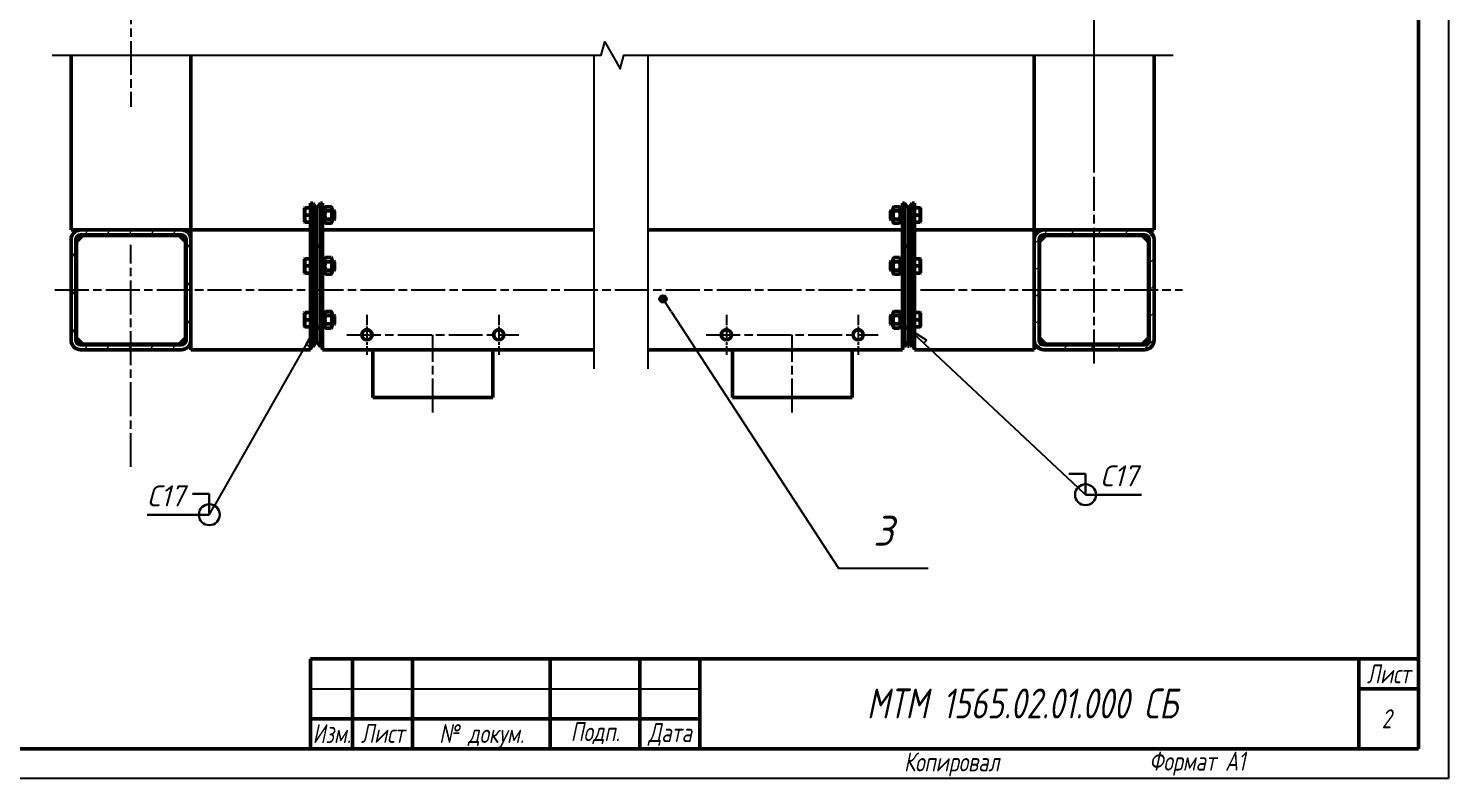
# Model space of a CAD drawing. Header units: millimetres. Extents: x 0 to 23890, y 0 to 14850.
# Drawn here: x 15097 to 21025, y 0 to 3133 of the extents above; entities that cross this region are included whole.
import ezdxf
from ezdxf.enums import TextEntityAlignment as Align

# ---------------------------------------------------------------- set-up
doc = ezdxf.new("R2010")
doc.units = ezdxf.units.MM
doc.header["$LTSCALE"] = 25
doc.linetypes.add('CHAIN', pattern=[0.7087, 0.4724, -0.0591, 0.1181, -0.0591])
for name, color, linetype, lineweight in [('Видимый контур (ГОСТ)', 7, 'Continuous', 50), ('Заголовок (ГОСТ)', 7, 'Continuous', 50), ('Кромка (ГОСТ)', 7, 'Continuous', 50), ('Линия обрыва (ГОСТ)', 7, 'Continuous', 25), ('Линия резьбы (ГОСТ)', 7, 'Continuous', 25), ('Маркер центра (ГОСТ)', 7, 'Continuous', 25), ('Обозначение (ГОСТ)', 7, 'Continuous', 25), ('Осевая линия (ГОСТ)', 7, 'Continuous', 25), ('Штриховка (ГОСТ)', 7, 'Continuous', 18), ('Эскизная геометрия (ГОСТ)', 7, 'Continuous', 50)]:
    doc.layers.add(name, color=color, linetype=linetype, lineweight=lineweight)
doc.styles.add('Альтернативный текст (ГОСТ)', font='arial.ttf', dxfattribs={"width": 0.8})
doc.styles.add('Обычный текст (ГОСТ)', font='GOST Common Italic.ttf')
doc.styles.add('Стиль текста110', font='GOST Common Italic.ttf', dxfattribs={"width": 0.8})
doc.styles.add('Стиль текста112', font='GOST Common Italic.ttf', dxfattribs={"width": 0.8})
doc.styles.add('Стиль текста137', font='GOST Common Italic.ttf', dxfattribs={"width": 0.7})
doc.styles.add('Стиль текста139', font='GOST Common Italic.ttf', dxfattribs={"width": 0.7})
doc.styles.add('Стиль текста145', font='GOST Common Italic.ttf')
doc.styles.add('Увеличенный текст (ГОСТ)', font='GOST Common Italic.ttf')
doc.dimstyles.new('Диаметр (ГОСТ)$7', dxfattribs={"dimscale": 25, "dimtxt": 3.5, "dimasz": 3.5, "dimexe": 1, "dimexo": 0, "dimgap": 0.5, "dimtad": 1, "dimrnd": 1e-08, "dimtxsty": 'Обычный текст (ГОСТ)', "dimblk": 'Filled-1', "dimcen": 0.09, "dimdle": 15, "dimclrd": 256, "dimclre": 256, "dimclrt": 256, "dimazin": 2, "dimtfac": 0.714286, "dimtdec": 3, "dimtmove": 0, "dimatfit": 3, "dimfxl": 1, "dimtolj": 1, "dimlwd": -1, "dimlwe": 25, "dimarcsym": 0})

# ---------------------------------------------------------------- blocks, each defined once
blk = doc.blocks.new('Основные надписи ГОСТ - Форма 2A')
at = {"layer": 'Заголовок (ГОСТ)'}
for p, q in [((25, 144.9), (25, 159.9)), ((25, 159.9), (210, 159.9)), ((32, 159.9), (32, 145)), ((42, 159.9), (42, 145)), ((65, 160), (65, 145)), ((80, 159.9), (80, 145)), ((90, 159.9), (90, 145)), ((200, 159.9), (200, 145)), ((210, 144.9), (210, 159.9)), ((200, 154.9), (210, 154.9)), ((25, 149.9), (90, 149.9))]:
    blk.add_line(p, q, dxfattribs=at)
at = {"layer": 'Заголовок (ГОСТ)', "linetype": 'Continuous', "lineweight": 25}
blk.add_line((25, 154.9), (90, 154.9), dxfattribs=at)
at = {"layer": 'Заголовок (ГОСТ)', "char_height": 3.17, "style": 'Альтернативный текст (ГОСТ)'}
for s, insert, width, attachment_point in [('\\fGOST Common|b0|i1;{\\H3.1700;Лист}', (204.99, 157.4), 9.9449, 5), ('\\fGOST Common|b0|i1;{\\H3.1700;Лист}', (37.05, 147.45), 9.6962, 5), ('\\fGOST Common|b0|i1;{\\H3.1700;№ докум.}', (53.56, 146.99), 22.9748, 5), ('\\fGOST Common|b0|i1;{\\H3.1700;Подп.}', (72.53, 147.49), 14.9519, 5), ('\\fGOST Common|b0|i1;{\\H3.1700;Дата}', (85.01, 147.26), 10.0042, 5), ('\\fGOST Common|b0|i1;{\\H3.1700;Копировал}', (124.08, 144.27), 24.0178, 1)]:
    blk.add_mtext(s, dxfattribs=dict(at, insert=insert, width=width, attachment_point=attachment_point))
at = {"layer": 'Заголовок (ГОСТ)', "color": 7, "insert": (28.55, 147.41), "char_height": 3.17, "width": 6.7703, "attachment_point": 5, "style": 'Альтернативный текст (ГОСТ)'}
blk.add_mtext('\\fGOST Common|b0|i1;{\\H3.1700;Изм.}', dxfattribs=at)
at = {"layer": 'Заголовок (ГОСТ)', "style": 'Стиль текста137'}
for tag, p in [('Докум3', (53.51, 157.41)), ('Изм3', (28.52, 157.4)), ('Лист3', (37.01, 157.41)), ('Изм4', (28.51, 152.45)), ('Лист4', (37.01, 152.46)), ('Докум4', (53.51, 152.44))]:
    blk.add_attdef(tag, text='', height=2.89, dxfattribs=at).set_placement(p, align=Align.MIDDLE_CENTER)
at = {"layer": 'Заголовок (ГОСТ)'}
for tag, height, style, p in [('Подп3', 2.89, 'Стиль текста137', (65.01, 157.4)), ('Дата3', 2, 'Стиль текста139', (80.03, 157.4)), ('Подп4', 2.89, 'Стиль текста137', (65.01, 152.42)), ('Дата4', 2, 'Стиль текста139', (80.01, 152.45))]:
    blk.add_attdef(tag, text='', height=height, dxfattribs=dict(at, style=style)).set_placement(p, align=Align.MIDDLE_LEFT)
at = {"layer": 'Заголовок (ГОСТ)', "color": 7, "width": 0.8}
for tag, p, height, style in [('ОБОЗНАЧЕНИЕ_001', (117.87, 149.95), 5, 'Стиль текста110'), ('Номер_листа_001', (203.83, 148.31), 3.17, 'Стиль текста112')]:
    blk.add_attdef(tag, p, '', height=height, dxfattribs=dict(at, style=style))
blk = doc.blocks.new('Рамки ГОСТ_ граница 594x841_2')
at = {"layer": 'Кромка (ГОСТ)', "lineweight": 25}
for p, q in [((841, 594), (841, 0)), ((841, 0), (0, 0))]:
    blk.add_line(p, q, dxfattribs=at)
at = {"layer": 'Кромка (ГОСТ)'}
for p, q in [((836, 5), (836, 589)), ((20, 5), (836, 5))]:
    blk.add_line(p, q, dxfattribs=at)
at = {"layer": 'Кромка (ГОСТ)', "insert": (791, 4.5), "char_height": 3.17, "attachment_point": 1, "style": 'Альтернативный текст (ГОСТ)'}
blk.add_mtext('\\A1;\\fGOST Common|b0|i1;{\\H3.1700;Формат A1}', dxfattribs=at)
blk = doc.blocks.new('Обозначение сварки_11')
at = {"layer": 'Эскизная геометрия (ГОСТ)', "lineweight": 30}
for p, q in [((-0.8, 1), (0, 1)), ((0, 0), (0, 1)), ((0, 0), (-2.968, 0))]:
    blk.add_line(p, q, dxfattribs=at)
at = {"layer": 'Эскизная геометрия (ГОСТ)', "lineweight": 25}
blk.add_line((0, 0), (0.247, 0.435), dxfattribs=at)
at = {"layer": 'Эскизная геометрия (ГОСТ)', "lineweight": 30}
blk.add_circle((0, 0), 0.5, dxfattribs=at)
at = {"layer": 'Обозначение (ГОСТ)', "style": 'Стиль текста145'}
blk.add_text('С17', height=1, dxfattribs=at).set_placement((-2.968, 0.4))
blk = doc.blocks.new('Filled Half 2-1')
at = {"color": 0}
for p, q in [((-1, 0), (0, 0)), ((-1, 0), (-1, -0.2)), ((-1, -0.2), (0, 0)), ((0, 0), (-1, 0))]:
    blk.add_line(p, q, dxfattribs=at)
at = {"color": 0, "flags": 128}
blk.add_lwpolyline([(-1, 0), (-1, -0.2), (0, 0), (-1, 0)], dxfattribs=at)
at = {"color": 0}
blk.add_solid([(-1, 0), (-1, -0.2), (0, 0), (-1, 0)], dxfattribs=at)
blk = doc.blocks.new('Filled-1')
at = {"color": 0}
for p, q in [((0, 0), (-1, 0.143)), ((-1, 0.143), (-1, -0.143)), ((-1, 0), (0, 0)), ((-1, -0.143), (0, 0))]:
    blk.add_line(p, q, dxfattribs=at)
at = {"color": 0, "flags": 128}
blk.add_lwpolyline([(-1, -0.143), (0, 0), (-1, 0.143), (-1, -0.143)], dxfattribs=at)
at = {"color": 0}
blk.add_solid([(-1, -0.143), (0, 0), (-1, 0.143), (-1, -0.143)], dxfattribs=at)
blk = doc.blocks.new('Обозначение сварки_12')
at = {"layer": 'Эскизная геометрия (ГОСТ)', "lineweight": 30}
for p, q in [((-0.8, 1), (0, 1)), ((0, 0), (0, 1)), ((0, 0), (2.668, 0))]:
    blk.add_line(p, q, dxfattribs=at)
at = {"layer": 'Эскизная геометрия (ГОСТ)', "lineweight": 25}
blk.add_line((0, 0), (-0.365, 0.342), dxfattribs=at)
at = {"layer": 'Эскизная геометрия (ГОСТ)', "lineweight": 30}
blk.add_circle((0, 0), 0.5, dxfattribs=at)
at = {"layer": 'Обозначение (ГОСТ)', "style": 'Стиль текста145'}
blk.add_text('С17', height=1, dxfattribs=at).set_placement((0.7, 0.4))
blk = doc.blocks.new('Номера позиций32')
at = {"layer": 'Обозначение (ГОСТ)'}
h = blk.add_hatch(color=256, dxfattribs=at)
edge = h.paths.add_edge_path(flags=0)
edge.add_arc((709.84, 80.14), 0.625, 0, 360)
for p, q in [((711.21, 78.04), (710.18, 79.62)), ((711.21, 78.04), (739.12, 35.16)), ((739.12, 35.16), (754.12, 35.16))]:
    blk.add_line(p, q, dxfattribs=at)
blk.add_circle((709.84, 80.14), 0.625, dxfattribs=at)
at = {"layer": 'Обозначение (ГОСТ)', "insert": (746.62, 41.41), "char_height": 5, "attachment_point": 5, "style": 'Увеличенный текст (ГОСТ)'}
blk.add_mtext('3', dxfattribs=at)

msp = doc.modelspace()

# ---------------------------------------------------------------- hatches: boundary and pattern name
at = {"layer": 'Штриховка (ГОСТ)'}
h = msp.add_hatch(dxfattribs=at)
h.set_pattern_fill('ANSI31', color=256, scale=635, angle=14.9999778, style=0)
h.set_pattern_definition([(60, (0, 0), (-68.74075, 39.68753), [])])
edge = h.paths.add_edge_path()
edge.add_ellipse((15735.399, 1831.314), major_axis=(40, 0), ratio=1, start_angle=270, end_angle=360)
edge.add_line((15775.399, 1831.314), (15775.399, 2251.314))
edge.add_ellipse((15735.399, 2251.314), major_axis=(0, 40), ratio=1, start_angle=270, end_angle=360)
edge.add_line((15735.399, 2291.314), (15315.399, 2291.314))
edge.add_ellipse((15315.399, 2251.314), major_axis=(-40, 0), ratio=1, start_angle=270, end_angle=360)
edge.add_line((15275.399, 2251.314), (15275.399, 1831.314))
edge.add_ellipse((15315.399, 1831.314), major_axis=(0, -40), ratio=1, start_angle=270, end_angle=360)
edge.add_line((15315.399, 1791.314), (15735.399, 1791.314))
edge = h.paths.add_edge_path(flags=0)
edge.add_line((15315.399, 2271.314), (15735.399, 2271.314))
edge.add_ellipse((15735.399, 2251.314), major_axis=(20, 0), ratio=1, start_angle=0, end_angle=90, ccw=False)
edge.add_line((15755.399, 2251.314), (15755.399, 1831.314))
edge.add_ellipse((15735.399, 1831.314), major_axis=(0, -20), ratio=1, start_angle=0, end_angle=90, ccw=False)
edge.add_line((15735.399, 1811.314), (15315.399, 1811.314))
edge.add_ellipse((15315.399, 1831.314), major_axis=(-20, 0), ratio=1, start_angle=0, end_angle=90, ccw=False)
edge.add_line((15295.399, 1831.314), (15295.399, 2251.314))
edge.add_ellipse((15315.399, 2251.314), major_axis=(0, 20), ratio=1, start_angle=0, end_angle=90, ccw=False)
h = msp.add_hatch(dxfattribs=at)
h.set_pattern_fill('ANSI31', color=256, scale=635, style=0)
h.set_pattern_definition([(45, (0, 0), (-56.1266, 56.1266), [])])
edge = h.paths.add_edge_path()
edge.add_ellipse((19335.455, 1831.314), major_axis=(0, -40), ratio=1, start_angle=270, end_angle=360)
edge.add_line((19335.455, 1791.314), (19755.455, 1791.314))
edge.add_ellipse((19755.455, 1831.314), major_axis=(40, 0), ratio=1, start_angle=270, end_angle=360)
edge.add_line((19795.455, 1831.314), (19795.455, 2251.314))
edge.add_ellipse((19755.455, 2251.314), major_axis=(0, 40), ratio=1, start_angle=270, end_angle=360)
edge.add_line((19755.455, 2291.314), (19335.455, 2291.314))
edge.add_ellipse((19335.455, 2251.314), major_axis=(-40, 0), ratio=1, start_angle=270, end_angle=360)
edge.add_line((19295.455, 2251.314), (19295.455, 1831.314))
edge = h.paths.add_edge_path(flags=0)
edge.add_line((19335.455, 2271.314), (19755.455, 2271.314))
edge.add_ellipse((19755.455, 2251.314), major_axis=(20, 0), ratio=1, start_angle=0, end_angle=90, ccw=False)
edge.add_line((19775.455, 2251.314), (19775.455, 1831.314))
edge.add_ellipse((19755.455, 1831.314), major_axis=(0, -20), ratio=1, start_angle=0, end_angle=90, ccw=False)
edge.add_line((19755.455, 1811.314), (19335.455, 1811.314))
edge.add_ellipse((19335.455, 1831.314), major_axis=(-20, 0), ratio=1, start_angle=0, end_angle=90, ccw=False)
edge.add_line((19315.455, 1831.314), (19315.455, 2251.314))
edge.add_ellipse((19335.455, 2251.314), major_axis=(0, 20), ratio=1, start_angle=0, end_angle=90, ccw=False)

# ---------------------------------------------------------------- linework, layer by layer
at = {"layer": 'Видимый контур (ГОСТ)'}
for p, q in [((15275.399, 3020.762), (15275.399, 2291.314)), ((15775.399, 3020.762), (15775.399, 2291.314)), ((19295.455, 2291.314), (19295.455, 3020.762)), ((19795.455, 2291.314), (19795.455, 3020.762)), ((16250.399, 2382.314), (16251.265, 2383.814)), ((16250.399, 2325.314), (16250.399, 2382.314)), ((16253.944, 2383.814), (16251.265, 2383.814)), ((16253.944, 2383.814), (16275.399, 2383.814)), ((16284.644, 2403.814), (16275.399, 2403.814)), ((16275.399, 2228.814), (16275.399, 2403.814)), ((16300.399, 2381.314), (16284.644, 2403.814)), ((16284.644, 2403.814), (16284.644, 2228.814)), ((16316.153, 2403.814), (16300.399, 2381.314)), ((16300.399, 2381.314), (16300.399, 2219.494)), ((16300.399, 2219.494), (16300.399, 2381.314)), ((16316.153, 2228.814), (16316.153, 2403.814)), ((16316.153, 2403.814), (16325.399, 2403.814)), ((16325.399, 2403.814), (16325.399, 2228.814)), ((16325.399, 2385.439), (16333.399, 2385.439)), ((16333.399, 2380.814), (16337.81, 2388.455)), ((16333.399, 2385.439), (16333.399, 2358.326)), ((16361.487, 2388.455), (16337.81, 2388.455)), ((16361.487, 2371.135), (16337.81, 2371.135)), ((16365.899, 2380.814), (16361.487, 2388.455)), ((16365.899, 2326.814), (16365.899, 2380.814)), ((16365.899, 2373.814), (16372.065, 2373.814)), ((16375.399, 2370.481), (16372.065, 2373.814)), ((16372.065, 2333.814), (16372.065, 2373.814)), ((18695.455, 2370.481), (18698.788, 2373.814)), ((18698.788, 2373.814), (18698.788, 2333.814)), ((18704.955, 2373.814), (18698.788, 2373.814)), ((18704.955, 2380.814), (18709.366, 2388.455)), ((18704.955, 2380.814), (18704.955, 2326.814)), ((18709.366, 2388.455), (18733.043, 2388.455)), ((18709.366, 2371.135), (18733.043, 2371.135)), ((18737.455, 2380.814), (18733.043, 2388.455)), ((18745.455, 2385.439), (18737.455, 2385.439)), ((18737.455, 2322.189), (18737.455, 2385.439)), ((18754.7, 2403.814), (18745.455, 2403.814)), ((18745.455, 2228.814), (18745.455, 2403.814)), ((18770.455, 2381.314), (18754.7, 2403.814)), ((18754.7, 2403.814), (18754.7, 2228.814)), ((18786.209, 2403.814), (18770.455, 2381.314)), ((18770.455, 2381.314), (18770.455, 2219.494)), ((18770.455, 2219.494), (18770.455, 2381.314)), ((18786.209, 2228.814), (18786.209, 2403.814)), ((18786.209, 2403.814), (18795.455, 2403.814)), ((18795.455, 2403.814), (18795.455, 2228.814)), ((18816.909, 2383.814), (18795.455, 2383.814)), ((18819.589, 2383.814), (18816.909, 2383.814)), ((18820.455, 2382.314), (18819.589, 2383.814)), ((18820.455, 2382.314), (18820.455, 2325.314)), ((16250.399, 2325.314), (16251.265, 2323.814)), ((16251.265, 2323.814), (16253.944, 2323.814)), ((16253.944, 2353.814), (16275.399, 2353.814)), ((16253.944, 2323.814), (16275.399, 2323.814)), ((16333.399, 2358.326), (16325.399, 2355.414)), ((16325.399, 2352.214), (16333.399, 2355.126)), ((16325.399, 2322.189), (16333.399, 2322.189)), ((16333.399, 2358.326), (16333.399, 2355.126)), ((16333.399, 2355.126), (16333.399, 2322.189)), ((16333.399, 2326.814), (16337.81, 2319.173)), ((16361.487, 2336.494), (16337.81, 2336.494)), ((16361.487, 2319.173), (16337.81, 2319.173)), ((16365.899, 2326.814), (16361.487, 2319.173)), ((16365.899, 2333.814), (16372.065, 2333.814)), ((16375.399, 2337.148), (16372.065, 2333.814)), ((16375.399, 2370.481), (16375.399, 2337.148)), ((18695.455, 2337.148), (18695.455, 2370.481)), ((18695.455, 2337.148), (18698.788, 2333.814)), ((18704.955, 2333.814), (18698.788, 2333.814)), ((18704.955, 2326.814), (18709.366, 2319.173)), ((18709.366, 2336.494), (18733.043, 2336.494)), ((18709.366, 2319.173), (18733.043, 2319.173)), ((18737.455, 2326.814), (18733.043, 2319.173)), ((18745.455, 2322.189), (18737.455, 2322.189)), ((18816.909, 2353.814), (18795.455, 2353.814)), ((18816.909, 2323.814), (18795.455, 2323.814)), ((18816.909, 2323.814), (18819.589, 2323.814)), ((18820.455, 2325.314), (18819.589, 2323.814)), ((15315.399, 2291.314), (15275.399, 2291.314)), ((15297.899, 2243.814), (15322.899, 2268.814)), ((15735.399, 2291.314), (15315.399, 2291.314)), ((15315.399, 2271.314), (15735.399, 2271.314)), ((15322.899, 2268.814), (15727.899, 2268.814)), ((15727.899, 2268.814), (15752.899, 2243.814)), ((15775.399, 2291.314), (15735.399, 2291.314)), ((15775.399, 2291.314), (16275.399, 2291.314)), ((15775.399, 2251.314), (15775.399, 2291.314)), ((16325.399, 2291.314), (17459.216, 2291.314)), ((17684.216, 2291.314), (18745.455, 2291.314)), ((18795.455, 2291.314), (19295.455, 2291.314)), ((19335.455, 2291.314), (19295.455, 2291.314)), ((19295.455, 2251.314), (19295.455, 2291.314)), ((19317.955, 2243.814), (19342.955, 2268.814)), ((19755.455, 2291.314), (19335.455, 2291.314)), ((19335.455, 2271.314), (19755.455, 2271.314)), ((19342.955, 2268.814), (19747.955, 2268.814)), ((19747.955, 2268.814), (19772.955, 2243.814)), ((19795.455, 2291.314), (19755.455, 2291.314)), ((15275.399, 2251.314), (15275.399, 1831.314)), ((15295.399, 1831.314), (15295.399, 2251.314)), ((15297.899, 1838.814), (15297.899, 2243.814)), ((15752.899, 2243.814), (15752.899, 1838.814)), ((15755.399, 2251.314), (15755.399, 1831.314)), ((15775.399, 1831.314), (15775.399, 2251.314)), ((16284.644, 2228.814), (16275.399, 2228.814)), ((16275.399, 1878.814), (16275.399, 2228.814)), ((16284.644, 2228.814), (16300.399, 2219.494)), ((16284.644, 2228.814), (16284.644, 1878.814)), ((16300.399, 2219.494), (16316.153, 2228.814)), ((16300.399, 2219.494), (16300.399, 1888.134)), ((16300.399, 1888.134), (16300.399, 2219.494)), ((16316.153, 1878.814), (16316.153, 2228.814)), ((16316.153, 2228.814), (16325.399, 2228.814)), ((16325.399, 2228.814), (16325.399, 1878.814)), ((18754.7, 2228.814), (18745.455, 2228.814)), ((18745.455, 1878.814), (18745.455, 2228.814)), ((18754.7, 2228.814), (18770.455, 2219.494)), ((18754.7, 2228.814), (18754.7, 1878.814)), ((18770.455, 2219.494), (18786.209, 2228.814)), ((18770.455, 2219.494), (18770.455, 1888.134)), ((18770.455, 1888.134), (18770.455, 2219.494)), ((18786.209, 1878.814), (18786.209, 2228.814)), ((18786.209, 2228.814), (18795.455, 2228.814)), ((18795.455, 2228.814), (18795.455, 1878.814)), ((19295.455, 2251.314), (19295.455, 1831.314)), ((19315.455, 1831.314), (19315.455, 2251.314)), ((19317.955, 1838.814), (19317.955, 2243.814)), ((19772.955, 2243.814), (19772.955, 1838.814)), ((19775.455, 2251.314), (19775.455, 1831.314)), ((19795.455, 1831.314), (19795.455, 2251.314)), ((16250.399, 2169.814), (16251.265, 2171.314)), ((16250.399, 2112.814), (16250.399, 2169.814)), ((16253.944, 2171.314), (16251.265, 2171.314)), ((16253.944, 2171.314), (16275.399, 2171.314)), ((16253.944, 2141.314), (16275.399, 2141.314)), ((16325.399, 2172.939), (16333.399, 2172.939)), ((16333.399, 2145.826), (16325.399, 2142.914)), ((16325.399, 2139.714), (16333.399, 2142.626)), ((16333.399, 2168.314), (16337.81, 2175.955)), ((16333.399, 2172.939), (16333.399, 2145.826)), ((16333.399, 2145.826), (16333.399, 2142.626)), ((16333.399, 2142.626), (16333.399, 2109.689)), ((16361.487, 2175.955), (16337.81, 2175.955)), ((16361.487, 2158.635), (16337.81, 2158.635)), ((16365.899, 2168.314), (16361.487, 2175.955)), ((16365.899, 2114.314), (16365.899, 2168.314)), ((16365.899, 2161.314), (16372.065, 2161.314)), ((16375.399, 2157.981), (16372.065, 2161.314)), ((16372.065, 2121.314), (16372.065, 2161.314)), ((16375.399, 2157.981), (16375.399, 2124.648)), ((18695.455, 2157.981), (18698.788, 2161.314)), ((18695.455, 2124.648), (18695.455, 2157.981)), ((18698.788, 2161.314), (18698.788, 2121.314)), ((18704.955, 2161.314), (18698.788, 2161.314)), ((18704.955, 2168.314), (18709.366, 2175.955)), ((18704.955, 2168.314), (18704.955, 2114.314)), ((18709.366, 2175.955), (18733.043, 2175.955)), ((18709.366, 2158.635), (18733.043, 2158.635)), ((18737.455, 2168.314), (18733.043, 2175.955)), ((18745.455, 2172.939), (18737.455, 2172.939)), ((18737.455, 2109.689), (18737.455, 2172.939)), ((18816.909, 2171.314), (18795.455, 2171.314)), ((18816.909, 2141.314), (18795.455, 2141.314)), ((18819.589, 2171.314), (18816.909, 2171.314)), ((18820.455, 2169.814), (18819.589, 2171.314)), ((18820.455, 2169.814), (18820.455, 2112.814)), ((16250.399, 2112.814), (16251.265, 2111.314)), ((16251.265, 2111.314), (16253.944, 2111.314)), ((16253.944, 2111.314), (16275.399, 2111.314)), ((16325.399, 2109.689), (16333.399, 2109.689)), ((16333.399, 2114.314), (16337.81, 2106.673)), ((16361.487, 2123.994), (16337.81, 2123.994)), ((16361.487, 2106.673), (16337.81, 2106.673)), ((16365.899, 2114.314), (16361.487, 2106.673)), ((16365.899, 2121.314), (16372.065, 2121.314)), ((16375.399, 2124.648), (16372.065, 2121.314)), ((18695.455, 2124.648), (18698.788, 2121.314)), ((18704.955, 2121.314), (18698.788, 2121.314)), ((18704.955, 2114.314), (18709.366, 2106.673)), ((18709.366, 2123.994), (18733.043, 2123.994)), ((18709.366, 2106.673), (18733.043, 2106.673)), ((18737.455, 2114.314), (18733.043, 2106.673)), ((18745.455, 2109.689), (18737.455, 2109.689)), ((18816.909, 2111.314), (18795.455, 2111.314)), ((18816.909, 2111.314), (18819.589, 2111.314)), ((18820.455, 2112.814), (18819.589, 2111.314)), ((16250.399, 1944.814), (16251.265, 1946.314)), ((16250.399, 1887.814), (16250.399, 1944.814)), ((16253.944, 1946.314), (16251.265, 1946.314)), ((16253.944, 1946.314), (16275.399, 1946.314)), ((16253.944, 1916.314), (16275.399, 1916.314)), ((16325.399, 1947.939), (16333.399, 1947.939)), ((16333.399, 1920.826), (16325.399, 1917.914)), ((16325.399, 1914.714), (16333.399, 1917.626)), ((16333.399, 1943.314), (16337.81, 1950.955)), ((16333.399, 1947.939), (16333.399, 1920.826)), ((16333.399, 1920.826), (16333.399, 1917.626)), ((16333.399, 1917.626), (16333.399, 1884.689)), ((16361.487, 1950.955), (16337.81, 1950.955)), ((16361.487, 1933.635), (16337.81, 1933.635)), ((16361.487, 1898.994), (16337.81, 1898.994)), ((16365.899, 1943.314), (16361.487, 1950.955)), ((16365.899, 1889.314), (16365.899, 1943.314)), ((16365.899, 1936.314), (16372.065, 1936.314)), ((16375.399, 1932.981), (16372.065, 1936.314)), ((16372.065, 1896.314), (16372.065, 1936.314)), ((16375.399, 1899.648), (16372.065, 1896.314)), ((16375.399, 1932.981), (16375.399, 1899.648)), ((18695.455, 1932.981), (18698.788, 1936.314)), ((18695.455, 1899.648), (18695.455, 1932.981)), ((18695.455, 1899.648), (18698.788, 1896.314)), ((18698.788, 1936.314), (18698.788, 1896.314)), ((18704.955, 1936.314), (18698.788, 1936.314)), ((18704.955, 1943.314), (18709.366, 1950.955)), ((18704.955, 1943.314), (18704.955, 1889.314)), ((18709.366, 1950.955), (18733.043, 1950.955)), ((18709.366, 1933.635), (18733.043, 1933.635)), ((18709.366, 1898.994), (18733.043, 1898.994)), ((18737.455, 1943.314), (18733.043, 1950.955)), ((18745.455, 1947.939), (18737.455, 1947.939)), ((18737.455, 1884.689), (18737.455, 1947.939)), ((18816.909, 1946.314), (18795.455, 1946.314)), ((18816.909, 1916.314), (18795.455, 1916.314)), ((18819.589, 1946.314), (18816.909, 1946.314)), ((18820.455, 1944.814), (18819.589, 1946.314)), ((18820.455, 1944.814), (18820.455, 1887.814)), ((15322.899, 1813.814), (15297.899, 1838.814)), ((15752.899, 1838.814), (15727.899, 1813.814)), ((16250.399, 1887.814), (16251.265, 1886.314)), ((16251.265, 1886.314), (16253.944, 1886.314)), ((16253.944, 1886.314), (16275.399, 1886.314)), ((16284.644, 1878.814), (16275.399, 1878.814)), ((16275.399, 1803.814), (16275.399, 1878.814)), ((16284.644, 1878.814), (16300.399, 1888.134)), ((16284.644, 1878.814), (16284.644, 1803.814)), ((16300.399, 1888.134), (16300.399, 1826.314)), ((16316.153, 1878.814), (16300.399, 1888.134)), ((16300.399, 1826.314), (16300.399, 1888.134)), ((16316.153, 1803.814), (16316.153, 1878.814)), ((16316.153, 1878.814), (16325.399, 1878.814)), ((16325.399, 1884.689), (16333.399, 1884.689)), ((16325.399, 1878.814), (16325.399, 1803.814)), ((16333.399, 1889.314), (16337.81, 1881.673)), ((16361.487, 1881.673), (16337.81, 1881.673)), ((16365.899, 1889.314), (16361.487, 1881.673)), ((16365.899, 1896.314), (16372.065, 1896.314)), ((18704.955, 1896.314), (18698.788, 1896.314)), ((18704.955, 1889.314), (18709.366, 1881.673)), ((18709.366, 1881.673), (18733.043, 1881.673)), ((18737.455, 1889.314), (18733.043, 1881.673)), ((18745.455, 1884.689), (18737.455, 1884.689)), ((18754.7, 1878.814), (18745.455, 1878.814)), ((18745.455, 1803.814), (18745.455, 1878.814)), ((18754.7, 1878.814), (18770.455, 1888.134)), ((18754.7, 1878.814), (18754.7, 1803.814)), ((18770.455, 1888.134), (18770.455, 1826.314)), ((18786.209, 1878.814), (18770.455, 1888.134)), ((18770.455, 1826.314), (18770.455, 1888.134)), ((18786.209, 1803.814), (18786.209, 1878.814)), ((18786.209, 1878.814), (18795.455, 1878.814)), ((18816.909, 1886.314), (18795.455, 1886.314)), ((18795.455, 1878.814), (18795.455, 1803.814)), ((18816.909, 1886.314), (18819.589, 1886.314)), ((18820.455, 1887.814), (18819.589, 1886.314)), ((19342.955, 1813.814), (19317.955, 1838.814)), ((19772.955, 1838.814), (19747.955, 1813.814)), ((15735.399, 1811.314), (15315.399, 1811.314)), ((15315.399, 1791.314), (15735.399, 1791.314)), ((15727.899, 1813.814), (15322.899, 1813.814)), ((15775.399, 1791.314), (15775.399, 1831.314)), ((15775.399, 1791.314), (16275.399, 1791.314)), ((16275.399, 1791.314), (16275.399, 1803.814)), ((16284.644, 1803.814), (16275.399, 1803.814)), ((16284.644, 1803.814), (16300.399, 1826.314)), ((16316.153, 1803.814), (16300.399, 1826.314)), ((16316.153, 1803.814), (16325.399, 1803.814)), ((16325.399, 1791.314), (16325.399, 1803.814)), ((16325.399, 1791.314), (16535.399, 1791.314)), ((16535.399, 1591.314), (16535.399, 1791.314)), ((16575.399, 1791.314), (16535.399, 1791.314)), ((16575.399, 1791.314), (16995.399, 1791.314)), ((17035.399, 1791.314), (16995.399, 1791.314)), ((17035.399, 1791.314), (17459.216, 1791.314)), ((17035.399, 1591.314), (17035.399, 1791.314)), ((17684.216, 1791.314), (18035.455, 1791.314)), ((18035.455, 1591.314), (18035.455, 1791.314)), ((18075.455, 1791.314), (18035.455, 1791.314)), ((18075.455, 1791.314), (18495.455, 1791.314)), ((18535.455, 1791.314), (18495.455, 1791.314)), ((18535.455, 1791.314), (18745.455, 1791.314)), ((18535.455, 1591.314), (18535.455, 1791.314)), ((18754.7, 1803.814), (18745.455, 1803.814)), ((18745.455, 1791.314), (18745.455, 1803.814)), ((18754.7, 1803.814), (18770.455, 1826.314)), ((18786.209, 1803.814), (18770.455, 1826.314)), ((18786.209, 1803.814), (18795.455, 1803.814)), ((18795.455, 1791.314), (18795.455, 1803.814)), ((18795.455, 1791.314), (19295.455, 1791.314)), ((19295.455, 1791.314), (19295.455, 1831.314)), ((19755.455, 1811.314), (19335.455, 1811.314)), ((19335.455, 1791.314), (19755.455, 1791.314)), ((19747.955, 1813.814), (19342.955, 1813.814)), ((16575.399, 1591.314), (16535.399, 1591.314)), ((16575.399, 1591.314), (16995.399, 1591.314)), ((17035.399, 1591.314), (16995.399, 1591.314)), ((18075.455, 1591.314), (18035.455, 1591.314)), ((18075.455, 1591.314), (18495.455, 1591.314)), ((18535.455, 1591.314), (18495.455, 1591.314))]:
    msp.add_line(p, q, dxfattribs=at)
for centre in [(16510.399, 1853.814), (17060.399, 1853.814), (18010.455, 1853.814), (18560.455, 1853.814)]:
    msp.add_circle(centre, 21.25, dxfattribs=at)
for centre, radius, start, end in [((15315.399, 2251.314), 40, 90, 180), ((15315.399, 2251.314), 20, 90, 180), ((15735.399, 2251.314), 40, 0, 90), ((15735.399, 2251.314), 20, 0, 90), ((19335.455, 2251.314), 40, 90, 180), ((19335.455, 2251.314), 20, 90, 180), ((19755.455, 2251.314), 40, 0, 90), ((19755.455, 2251.314), 20, 0, 90), ((15315.399, 1831.314), 40, 180, 270), ((15315.399, 1831.314), 20, 180, 270), ((15735.399, 1831.314), 20, 270, 0), ((15735.399, 1831.314), 40, 270, 0), ((19335.455, 1831.314), 40, 180, 270), ((19335.455, 1831.314), 20, 180, 270), ((19755.455, 1831.314), 20, 270, 0), ((19755.455, 1831.314), 40, 270, 0)]:
    msp.add_arc(centre, radius, start, end, dxfattribs=at)
for points, weights in [([(16253.944, 2353.814), (16248.944, 2368.814), (16253.944, 2383.814)], [1.16025403784, 1.33974596216, 1.16025403784]), ([(16337.81, 2388.455), (16332.81, 2379.795), (16337.81, 2371.135)], [1, 1.15470053838, 1]), ([(16337.81, 2371.135), (16332.81, 2353.814), (16337.81, 2336.494)], [1, 1.15470053838, 1]), ([(16361.487, 2371.135), (16366.487, 2379.795), (16361.487, 2388.455)], [1, 1.15470053838, 1]), ([(16361.487, 2336.494), (16366.487, 2353.814), (16361.487, 2371.135)], [1, 1.15470053838, 1]), ([(18709.366, 2388.455), (18704.366, 2379.795), (18709.366, 2371.135)], [1, 1.15470053838, 1]), ([(18709.366, 2371.135), (18704.366, 2353.814), (18709.366, 2336.494)], [1, 1.15470053838, 1]), ([(18733.043, 2371.135), (18738.043, 2379.795), (18733.043, 2388.455)], [1, 1.15470053838, 1]), ([(18733.043, 2336.494), (18738.043, 2353.814), (18733.043, 2371.135)], [1, 1.15470053838, 1]), ([(18816.909, 2383.814), (18821.909, 2368.814), (18816.909, 2353.814)], [1.16025403784, 1.33974596216, 1.16025403784]), ([(16253.944, 2323.814), (16248.944, 2338.814), (16253.944, 2353.814)], [1.16025403784, 1.33974596216, 1.16025403784]), ([(16337.81, 2336.494), (16332.81, 2327.834), (16337.81, 2319.173)], [1, 1.15470053838, 1]), ([(16361.487, 2319.173), (16366.487, 2327.834), (16361.487, 2336.494)], [1, 1.15470053838, 1]), ([(18709.366, 2336.494), (18704.366, 2327.834), (18709.366, 2319.173)], [1, 1.15470053838, 1]), ([(18733.043, 2319.173), (18738.043, 2327.834), (18733.043, 2336.494)], [1, 1.15470053838, 1]), ([(18816.909, 2353.814), (18821.909, 2338.814), (18816.909, 2323.814)], [1.16025403784, 1.33974596216, 1.16025403784]), ([(16253.944, 2141.314), (16248.944, 2156.314), (16253.944, 2171.314)], [1.16025403784, 1.33974596216, 1.16025403784]), ([(16253.944, 2111.314), (16248.944, 2126.314), (16253.944, 2141.314)], [1.16025403784, 1.33974596216, 1.16025403784]), ([(16337.81, 2175.955), (16332.81, 2167.295), (16337.81, 2158.635)], [1, 1.15470053838, 1]), ([(16337.81, 2158.635), (16332.81, 2141.314), (16337.81, 2123.994)], [1, 1.15470053838, 1]), ([(16361.487, 2158.635), (16366.487, 2167.295), (16361.487, 2175.955)], [1, 1.15470053838, 1]), ([(16361.487, 2123.994), (16366.487, 2141.314), (16361.487, 2158.635)], [1, 1.15470053838, 1]), ([(18709.366, 2175.955), (18704.366, 2167.295), (18709.366, 2158.635)], [1, 1.15470053838, 1]), ([(18709.366, 2158.635), (18704.366, 2141.314), (18709.366, 2123.994)], [1, 1.15470053838, 1]), ([(18733.043, 2158.635), (18738.043, 2167.295), (18733.043, 2175.955)], [1, 1.15470053838, 1]), ([(18733.043, 2123.994), (18738.043, 2141.314), (18733.043, 2158.635)], [1, 1.15470053838, 1]), ([(18816.909, 2171.314), (18821.909, 2156.314), (18816.909, 2141.314)], [1.16025403784, 1.33974596216, 1.16025403784]), ([(18816.909, 2141.314), (18821.909, 2126.314), (18816.909, 2111.314)], [1.16025403784, 1.33974596216, 1.16025403784]), ([(16337.81, 2123.994), (16332.81, 2115.334), (16337.81, 2106.673)], [1, 1.15470053838, 1]), ([(16361.487, 2106.673), (16366.487, 2115.334), (16361.487, 2123.994)], [1, 1.15470053838, 1]), ([(18709.366, 2123.994), (18704.366, 2115.334), (18709.366, 2106.673)], [1, 1.15470053838, 1]), ([(18733.043, 2106.673), (18738.043, 2115.334), (18733.043, 2123.994)], [1, 1.15470053838, 1]), ([(16253.944, 1916.314), (16248.944, 1931.314), (16253.944, 1946.314)], [1.16025403784, 1.33974596216, 1.16025403784]), ([(16253.944, 1886.314), (16248.944, 1901.314), (16253.944, 1916.314)], [1.16025403784, 1.33974596216, 1.16025403784]), ([(16337.81, 1950.955), (16332.81, 1942.295), (16337.81, 1933.635)], [1, 1.15470053838, 1]), ([(16337.81, 1933.635), (16332.81, 1916.314), (16337.81, 1898.994)], [1, 1.15470053838, 1]), ([(16337.81, 1898.994), (16332.81, 1890.334), (16337.81, 1881.673)], [1, 1.15470053838, 1]), ([(16361.487, 1933.635), (16366.487, 1942.295), (16361.487, 1950.955)], [1, 1.15470053838, 1]), ([(16361.487, 1898.994), (16366.487, 1916.314), (16361.487, 1933.635)], [1, 1.15470053838, 1]), ([(16361.487, 1881.673), (16366.487, 1890.334), (16361.487, 1898.994)], [1, 1.15470053838, 1]), ([(18709.366, 1950.955), (18704.366, 1942.295), (18709.366, 1933.635)], [1, 1.15470053838, 1]), ([(18709.366, 1933.635), (18704.366, 1916.314), (18709.366, 1898.994)], [1, 1.15470053838, 1]), ([(18709.366, 1898.994), (18704.366, 1890.334), (18709.366, 1881.673)], [1, 1.15470053838, 1]), ([(18733.043, 1933.635), (18738.043, 1942.295), (18733.043, 1950.955)], [1, 1.15470053838, 1]), ([(18733.043, 1898.994), (18738.043, 1916.314), (18733.043, 1933.635)], [1, 1.15470053838, 1]), ([(18733.043, 1881.673), (18738.043, 1890.334), (18733.043, 1898.994)], [1, 1.15470053838, 1]), ([(18816.909, 1946.314), (18821.909, 1931.314), (18816.909, 1916.314)], [1.16025403784, 1.33974596216, 1.16025403784]), ([(18816.909, 1916.314), (18821.909, 1901.314), (18816.909, 1886.314)], [1.16025403784, 1.33974596216, 1.16025403784])]:
    msp.add_rational_spline(points, weights, degree=2, dxfattribs=at)
at = {"layer": 'Линия обрыва (ГОСТ)'}
for p, q in [((17459.216, 1711.939), (17459.216, 3020.762)), ((17684.216, 1711.939), (17684.216, 3020.762))]:
    msp.add_line(p, q, dxfattribs=at)
at = {"layer": 'Линия обрыва (ГОСТ)', "flags": 128}
msp.add_lwpolyline([(15196.023, 3020.762), (17487.879, 3020.762), (17502.951, 3077.012), (17567.903, 2964.512), (17582.975, 3020.762), (19874.83, 3020.762)], dxfattribs=at)
at = {"layer": 'Линия резьбы (ГОСТ)'}
for p, q in [((16375.079, 2370.801), (16365.899, 2370.801)), ((16365.899, 2336.828), (16375.079, 2336.828)), ((18704.955, 2370.801), (18695.774, 2370.801)), ((18695.774, 2336.828), (18704.955, 2336.828)), ((16375.079, 2158.301), (16365.899, 2158.301)), ((18704.955, 2158.301), (18695.774, 2158.301)), ((16365.899, 2124.328), (16375.079, 2124.328)), ((18695.774, 2124.328), (18704.955, 2124.328)), ((16375.079, 1933.301), (16365.899, 1933.301)), ((16365.899, 1899.328), (16375.079, 1899.328)), ((18704.955, 1933.301), (18695.774, 1933.301)), ((18695.774, 1899.328), (18704.955, 1899.328))]:
    msp.add_line(p, q, dxfattribs=at)
at = {"layer": 'Маркер центра (ГОСТ)', "linetype": 'CHAIN', "ltscale": 3.72192}
for p, q in [((16510.399, 1937.564), (16510.399, 1770.064)), ((17060.399, 1937.564), (17060.399, 1770.064)), ((18010.455, 1937.564), (18010.455, 1770.064)), ((18560.455, 1937.564), (18560.455, 1770.064))]:
    msp.add_line(p, q, dxfattribs=at)
at = {"layer": 'Обозначение (ГОСТ)'}
msp.add_line((18770.455, 1799.439), (18770.455, 1888.134), dxfattribs=at)
at = {"layer": 'Осевая линия (ГОСТ)', "linetype": 'CHAIN', "ltscale": 11.993792}
for p, q in [((15525.399, 4355.324), (15525.399, 2805.153)), ((19545.455, 1734.314), (19545.455, 4325.46)), ((19545.455, 2560.496), (19545.455, 3512.811)), ((15525.399, 1301.468), (15525.399, 2228.814)), ((15208.057, 2041.314), (19913.778, 2041.314)), ((16426.649, 1853.814), (17144.149, 1853.814)), ((16785.399, 1528.814), (16785.399, 1853.814)), ((17926.705, 1853.814), (18644.205, 1853.814)), ((18285.455, 1528.814), (18285.455, 1853.814))]:
    msp.add_line(p, q, dxfattribs=at)

# ---------------------------------------------------------------- block references
for name, p, xscale, yscale, zscale in [('Рамки ГОСТ_ граница 594x841_2', (0, 0), 25, 25, 25), ('Обозначение сварки_12', (19509.815, 1185.668), 87.49999850988388, 87.49999850988388, 87.49999850988388), ('Обозначение сварки_11', (15852.331, 1102.1), 87.49999850988388, 87.49999850988388, 87.49999850988388)]:
    msp.add_blockref(name, p, dxfattribs=dict(xscale=xscale, yscale=yscale, zscale=zscale))
at = {"xscale": 25, "yscale": 25, "zscale": 25}
msp.add_blockref('Основные надписи ГОСТ - Форма 2A', (15650, -3497.437), dxfattribs=at).add_auto_attribs({'ОБОЗНАЧЕНИЕ_001': 'МТМ 1565.02.01.000 СБ', 'Номер_листа_001': '2'})
at = {"layer": 'Обозначение (ГОСТ)', "xscale": 25, "yscale": 25, "zscale": 25}
msp.add_blockref('Номера позиций32', (0, 0), dxfattribs=at)

# ---------------------------------------------------------------- leaders
at = {"layer": 'Обозначение (ГОСТ)'}
for points in [[(16300.399, 1889.314), (15873.973, 1140.122)], [(18770.455, 1878.814), (19477.898, 1215.59)]]:
    msp.add_leader(points, dimstyle='Диаметр (ГОСТ)$7', override={"dimasz": 3.5, "dimtad": 0, "dimldrblk": 'Filled Half 2-1'}, dxfattribs=at)

doc.saveas('drawing.dxf')
